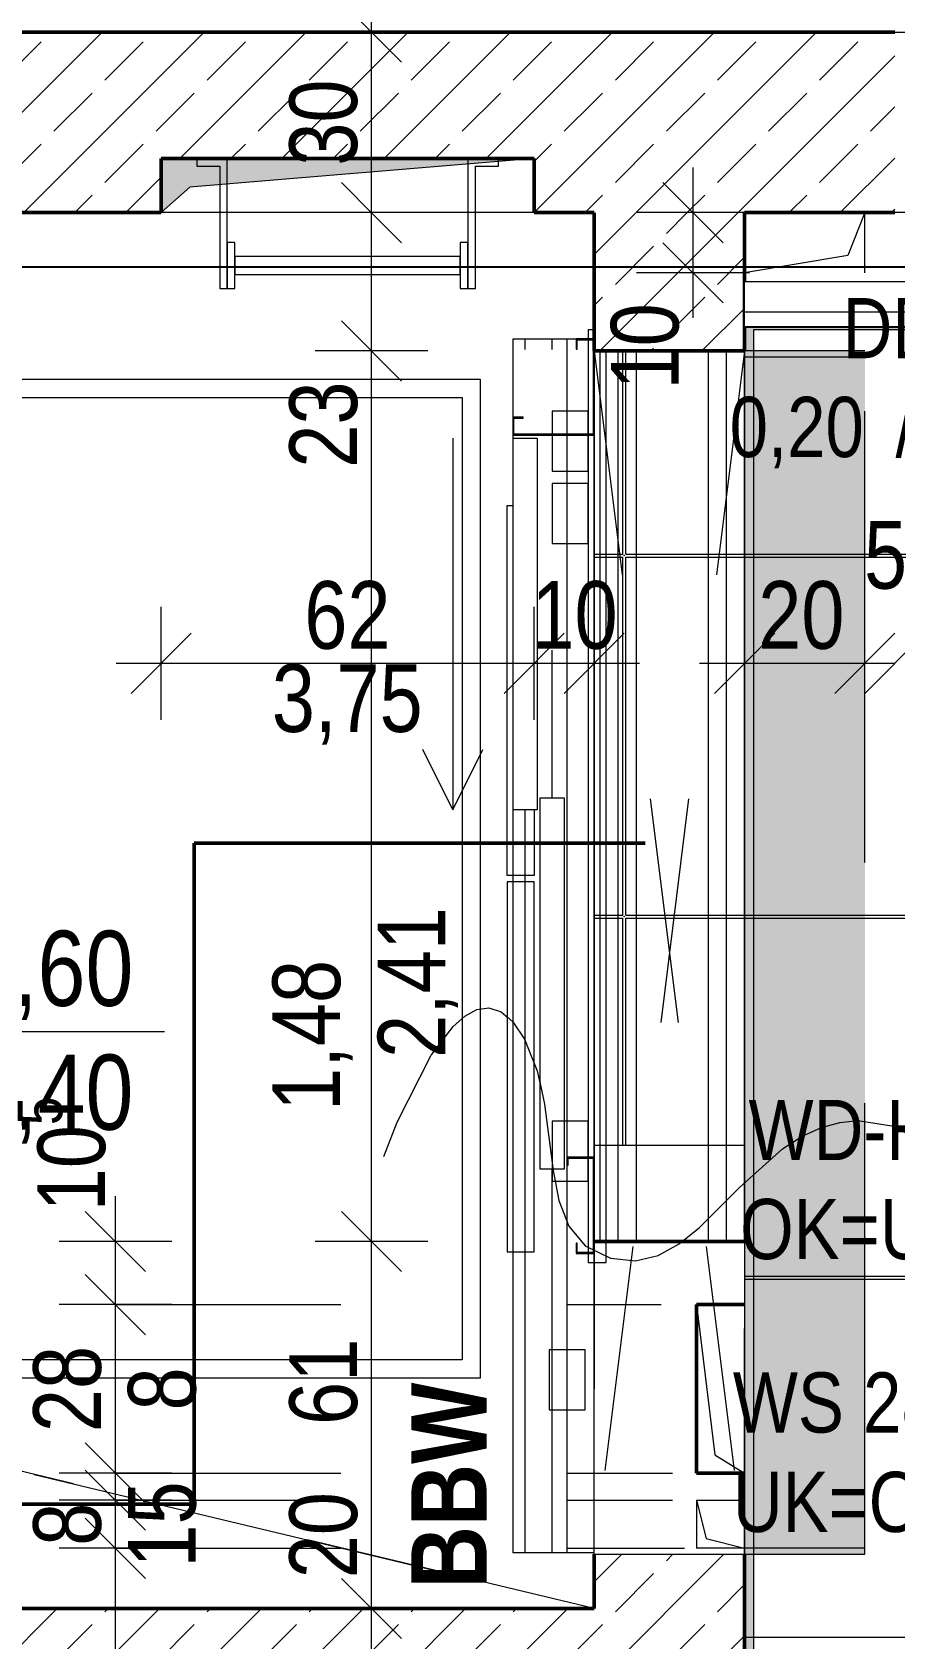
# Model space of a CAD drawing. Header units: centimetres. Extents: x 52.8 to 69.4, y 16.8 to 58.2.
# Drawn here: x 60.74 to 63.61, y 31.4 to 36.74 of the extents above; entities that cross this region are included whole.
import ezdxf
from ezdxf.xclip import XClip

# ---------------------------------------------------------------- set-up
doc = ezdxf.new("R2010")
doc.units = ezdxf.units.CM
doc.header["$MEASUREMENT"] = 0
doc.header["$XCLIPFRAME"] = 0
doc.set_wipeout_variables(frame=1)
for name, pattern in [('Achse', [50, 25, -12.5, 0, -12.5]), ('Strichlinie', [0.4, 0.3, -0.1]), ('Strichlinie kurz', [0.15, 0.075, -0.075]), ('Strichlinie_ eng', [0.23, 0.15, -0.08]), ('Strichpunktlinie', [0.670278, 0.352778, -0.176389, 0, -0.141111]), ('Wipeout_Contour', [100, 0, -100])]:
    doc.linetypes.add(name, pattern=pattern)
for name, color, linetype in [('-2._Grundriss 2.UG_7_Achsen 50.gfb', 7, 'Continuous'), ('-2._Grundriss 2.UG_7_Bemaßung 50 Höhen', 7, 'Continuous'), ('-2._Grundriss 2.UG_7_Bemaßung 50.gfb', 7, 'Continuous'), ('-2._Grundriss 2.UG_7_Bodenbelag.gfb', 7, 'Continuous'), ('-2._Grundriss 2.UG_7_Decken.gfb', 7, 'Continuous'), ('-2._Grundriss 2.UG_7_Durchbrüche.gfb', 7, 'Continuous'), ('-2._Grundriss 2.UG_7_Fassade.gfb', 7, 'Continuous'), ('-2._Grundriss 2.UG_7_Neubau_Wände massiv.gfb', 7, 'Continuous'), ('-2._Grundriss 2.UG_7_Schnittlinien_Details.gfb', 7, 'Continuous'), ('-2._Grundriss 2.UG_7_Stahlbau.gfb', 7, 'Continuous'), ('-2._Grundriss 2.UG_7_Text 1_50.gfb', 7, 'Continuous'), ('-2._Grundriss 2.UG_7_Treppen_ Rampen.gfb', 7, 'Continuous'), ('-2._Grundriss 2.UG_7_Unterdecken.gfb', 7, 'Continuous'), ('-2._Grundriss 2.UG_7_Wände innen TB.gfb', 7, 'Continuous'), ('-2._Grundriss 2.UG_7_Wände massiv.gfb', 7, 'Continuous')]:
    doc.layers.add(name, color=color, linetype=linetype)
doc.styles.add('ERSTELLTER_STIL_2', font='ARIALNB.TTF')
doc.styles.add('ERSTELLTER_STIL_3', font='')
doc.styles.get('ERSTELLTER_STIL_3').set_extended_font_data('Arial Narrow')
pattern_1 = [(45, (42.56998, 4.75838), (-0.1697056, 0.1697056), []), (45, (42.48513, 4.84323), (-0.1697056, 0.1697056), [0.18, -0.06])]

# ---------------------------------------------------------------- blocks, each defined once
blk = doc.blocks.new('*X304')
at = {"layer": '-2._Grundriss 2.UG_7_Bodenbelag.gfb', "color": 253, "linetype": 'Continuous', "lineweight": 18, "ltscale": 10, "true_color": 0x9f9f9f}
for p, q in [((62.705, 35.0034), (62.705, 35.8784)), ((62.715, 35.0034), (62.715, 35.8784)), ((62.61, 35.0034), (62.705, 35.0034)), ((62.61, 34.9934), (62.705, 34.9934)), ((62.705, 33.8034), (62.705, 34.9934)), ((62.715, 35.0034), (63.905, 35.0034)), ((62.715, 34.9934), (63.905, 34.9934)), ((62.715, 33.8034), (62.715, 34.9934)), ((62.61, 33.8034), (62.705, 33.8034)), ((62.61, 33.7934), (62.705, 33.7934)), ((62.705, 33.0384), (62.705, 33.7934)), ((62.715, 33.8034), (63.905, 33.8034)), ((62.715, 33.7934), (63.905, 33.7934)), ((62.715, 33.0384), (62.715, 33.7934)), ((63.11, 32.6034), (63.905, 32.6034)), ((63.11, 32.5934), (63.905, 32.5934)), ((63.11, 31.4034), (63.905, 31.4034))]:
    blk.add_line(p, q, dxfattribs=at)
for p in [(62.71, 34.9984), (62.71, 34.9984), (62.71, 34.9984), (62.71, 34.9984), (62.71, 33.7984), (62.71, 33.7984), (62.71, 33.7984), (62.71, 33.7984)]:
    blk.add_point(p, dxfattribs=at)
blk = doc.blocks.new('Zeichnung_8_7', base_point=(42.57, 4.7584))
at = {"layer": '-2._Grundriss 2.UG_7_Wände massiv.gfb', "linetype": 'Continuous', "lineweight": 0, "true_color": 0x000000}
h = blk.add_hatch(dxfattribs=at)
h.set_pattern_fill('GIPS_0007', color=18, style=0, pattern_type=2)
h.set_pattern_definition([(45, (42.56998, 4.75838), (-0.03535534, 0.03535534), [0, -0.05])])
h.paths.add_polyline_path([(63.11, 35.7584), (63.11, 24.4184), (68.31, 24.4184), (68.31, 35.7584)])
h.paths.add_polyline_path([(63.14, 35.7484), (68.28, 35.7484), (68.28, 24.4484), (63.14, 24.4484)], flags=0)
at = {"layer": '-2._Grundriss 2.UG_7_Bemaßung 50.gfb', "color": 7, "linetype": 'Continuous', "lineweight": 13, "ltscale": 10}
for p, q in [((62.057, 35.6784), (61.682, 35.6784)), ((62.61, 34.4527), (62.61, 34.8277)), ((63.11, 34.4527), (63.11, 34.8277)), ((63.51, 34.4527), (63.51, 34.8277)), ((62.71, 34.7402), (62.51, 34.5402)), ((63.21, 34.7402), (63.01, 34.5402)), ((63.41, 34.5402), (63.61, 34.7402)), ((63.7097, 34.7402), (63.5097, 34.5402)), ((62.61, 34.6402), (62.76, 34.6402)), ((62.96, 34.6402), (63.11, 34.6402)), ((63.11, 34.6402), (63.51, 34.6402)), ((63.51, 34.6402), (63.6097, 34.6402)), ((60.9178, 32.0484), (61.1178, 31.8484)), ((61.2053, 31.9484), (60.8303, 31.9484)), ((61.1178, 31.7584), (60.9178, 31.9584)), ((61.0178, 31.8584), (61.0178, 31.9484)), ((61.2053, 31.8584), (60.8303, 31.8584)), ((61.0178, 31.6984), (61.0178, 31.8584)), ((60.9178, 31.7984), (61.1178, 31.5984)), ((61.2053, 31.6984), (60.8303, 31.6984))]:
    blk.add_line(p, q, dxfattribs=at)
at = {"layer": '-2._Grundriss 2.UG_7_Bemaßung 50.gfb', "color": 7, "linetype": 'Strichlinie kurz', "lineweight": 13, "ltscale": 10}
for p, q in [((61.0178, 31.9484), (62.87, 31.9484)), ((61.0178, 31.8584), (62.87, 31.8584))]:
    blk.add_line(p, q, dxfattribs=at)
at = {"layer": '-2._Grundriss 2.UG_7_Bodenbelag.gfb', "color": 8, "linetype": 'Continuous', "lineweight": 13, "ltscale": 10, "flags": 128}
blk.add_lwpolyline([(63.11, 30.8424), (62.61, 30.8424), (62.61, 28.0024), (63.11, 28.0024), (63.11, 24.0184), (68.31, 24.0184), (68.31, 35.7584), (64.06, 35.7584), (64.06, 36.1384), (63.11, 36.1384), (63.11, 35.8784), (62.61, 35.8784), (62.61, 33.0384), (63.11, 33.0384)], close=True, dxfattribs=at)
at = {"layer": '-2._Grundriss 2.UG_7_Decken.gfb', "color": 7, "linetype": 'Strichlinie', "lineweight": 13, "ltscale": 10, "flags": 128}
blk.add_lwpolyline([(54.53, 36.7384), (69.07, 36.7384), (69.4002, 36.7384)], dxfattribs=at)
at = {"layer": '-2._Grundriss 2.UG_7_Durchbrüche.gfb', "color": 8, "linetype": 'Continuous', "lineweight": 13, "ltscale": 10, "flags": 128}
for points in [[(61.39, 35.8866), (61.4154, 35.8866), (61.4154, 36.039), (61.39, 36.039)], [(62.19, 36.039), (62.1646, 36.039), (62.1646, 35.8866), (62.19, 35.8866)], [(61.4154, 35.9928), (61.4154, 35.9328), (62.1646, 35.9328), (62.1646, 35.9928)]]:
    blk.add_lwpolyline(points, close=True, dxfattribs=at)
at = {"layer": '-2._Grundriss 2.UG_7_Fassade.gfb', "color": 7, "linetype": 'Continuous', "lineweight": 13, "ltscale": 10, "flags": 128}
blk.add_lwpolyline([(56.93, 36.7384), (63.6097, 36.7384)], dxfattribs=at)
at = {"layer": '-2._Grundriss 2.UG_7_Neubau_Wände massiv.gfb', "color": 7, "linetype": 'Strichlinie', "lineweight": 13, "ltscale": 10}
blk.add_line((62.47, 31.6834), (62.47, 35.7184), dxfattribs=at)
at = {"layer": '-2._Grundriss 2.UG_7_Neubau_Wände massiv.gfb', "color": 7, "linetype": 'Continuous', "lineweight": 13, "ltscale": 10}
for p, q in [((62.52, 31.6834), (62.52, 35.7184)), ((62.95, 32.5084), (63.0105, 32.0089)), ((63.0105, 32.0089), (63.11, 31.9484)), ((62.95, 31.8584), (62.9823, 31.7307)), ((62.95, 31.8584), (63.11, 31.8584))]:
    blk.add_line(p, q, dxfattribs=at)
at = {"layer": '-2._Grundriss 2.UG_7_Neubau_Wände massiv.gfb', "color": 7, "linetype": 'Continuous', "lineweight": 50, "ltscale": 10}
for p, q in [((62.95, 32.5084), (62.95, 31.9484)), ((62.95, 32.5084), (63.11, 32.5084)), ((63.11, 31.9484), (62.95, 31.9484))]:
    blk.add_line(p, q, dxfattribs=at)
at = {"layer": '-2._Grundriss 2.UG_7_Schnittlinien_Details.gfb', "color": 7, "linetype": 'Strichpunktlinie', "lineweight": 50, "ltscale": 10}
blk.add_line((59.7793, 31.8446), (61.2793, 31.8446), dxfattribs=at)
at = {"layer": '-2._Grundriss 2.UG_7_Stahlbau.gfb', "color": 153, "linetype": 'Continuous', "lineweight": 13, "ltscale": 10, "true_color": 0x6a8fe6}
for p, q in [((62.62, 35.7484), (62.59, 35.7484)), ((62.59, 35.7484), (62.59, 34.1984)), ((62.65, 35.7484), (62.62, 35.7484)), ((62.65, 34.1984), (62.65, 35.7484)), ((62.47, 35.2784), (62.53, 35.2784)), ((62.53, 35.2784), (62.59, 35.2784)), ((62.53, 35.2384), (62.47, 35.2384)), ((62.47, 35.2384), (62.47, 35.1384)), ((62.59, 35.2384), (62.53, 35.2384)), ((62.59, 35.1384), (62.59, 35.2384)), ((62.47, 35.1384), (62.47, 35.0384)), ((62.59, 35.0384), (62.59, 35.1384)), ((62.47, 35.0384), (62.53, 35.0384)), ((62.53, 35.0384), (62.59, 35.0384)), ((62.59, 34.1984), (62.59, 32.6484)), ((62.65, 32.6484), (62.65, 34.1984)), ((62.59, 32.6484), (62.62, 32.6484)), ((62.62, 32.6484), (62.65, 32.6484)), ((62.52, 32.3584), (62.46, 32.3584)), ((62.46, 32.3584), (62.46, 32.2584)), ((62.58, 32.3584), (62.52, 32.3584)), ((62.58, 32.2584), (62.58, 32.3584)), ((62.46, 32.2584), (62.46, 32.1584)), ((62.58, 32.1584), (62.58, 32.2584)), ((62.46, 32.1584), (62.52, 32.1584)), ((62.52, 32.1584), (62.58, 32.1584))]:
    blk.add_line(p, q, dxfattribs=at)
at = {"layer": '-2._Grundriss 2.UG_7_Stahlbau.gfb', "color": 7, "linetype": 'Continuous', "lineweight": 13, "ltscale": 10}
for p, q in [((62.63, 35.6784), (62.75, 35.6784)), ((62.63, 32.7184), (62.63, 35.6784)), ((62.75, 32.7184), (62.75, 35.6784)), ((62.99, 35.6784), (63.11, 35.6784)), ((62.99, 32.7184), (62.99, 35.6784)), ((63.11, 32.7184), (63.11, 35.6784)), ((62.63, 32.7184), (62.75, 32.7184)), ((62.99, 32.7184), (63.11, 32.7184))]:
    blk.add_line(p, q, dxfattribs=at)
at = {"layer": '-2._Grundriss 2.UG_7_Stahlbau.gfb', "color": 7, "linetype": 'Strichpunktlinie', "lineweight": 13, "ltscale": 10}
for p, q in [((62.69, 32.7184), (62.69, 35.6784)), ((63.05, 32.7184), (63.05, 35.6784))]:
    blk.add_line(p, q, dxfattribs=at)
at = {"layer": '-2._Grundriss 2.UG_7_Unterdecken.gfb', "color": 7, "linetype": 'Strichlinie_ eng', "lineweight": 13, "ltscale": 10}
blk.add_line((63.51, 31.6784), (63.51, 35.6784), dxfattribs=at)
at = {"layer": '-2._Grundriss 2.UG_7_Wände massiv.gfb', "color": 7, "linetype": 'Continuous', "lineweight": 13, "ltscale": 10, "flags": 128}
for points in [[(63.11, 35.7584), (63.11, 24.4184), (68.31, 24.4184), (68.31, 35.7584)], [(63.14, 35.7484), (63.14, 24.4484), (68.28, 24.4484), (68.28, 35.7484)]]:
    blk.add_lwpolyline(points, close=True, dxfattribs=at)
at = {"layer": '-2._Grundriss 2.UG_7_Decken.gfb', "color": 7, "linetype": 'Continuous', "lineweight": 13, "ltscale": 10}
blk.add_blockref('*X304', (0, 0), dxfattribs=at)
at = {"layer": '-2._Grundriss 2.UG_7_Bemaßung 50.gfb', "color": 7, "linetype": 'Continuous', "lineweight": 13, "char_height": 0.225, "attachment_point": 7, "style": 'ERSTELLTER_STIL_3'}
for s, insert, width in [('\\A1;5', (63.5071, 34.8852), 0.144), ('\\A1;20', (63.1554, 34.6852), 0.288002)]:
    blk.add_mtext(s, dxfattribs=dict(at, insert=insert, width=width))
at = {"layer": '-2._Grundriss 2.UG_7_Bemaßung 50.gfb', "color": 7, "linetype": 'Continuous', "lineweight": 13, "char_height": 0.225, "attachment_point": 7, "rotation": 90, "style": 'ERSTELLTER_STIL_3'}
for s, insert, width in [('\\A1;15', (61.2878, 31.6344), 0.288002), ('\\A1;8', (60.9728, 31.7064), 0.144), ('\\A1;20', (61.8245, 31.5984), 0.288002)]:
    blk.add_mtext(s, dxfattribs=dict(at, insert=insert, width=width))
at = {"layer": '-2._Grundriss 2.UG_7_Wände massiv.gfb', "color": 7, "linetype": 'Continuous', "lineweight": 13, "char_height": 0.2, "attachment_point": 4, "style": 'ERSTELLTER_STIL_3'}
for s, insert in [('\\A1;WD-HT 2,00/0,33', (63.1232, 33.0703)), ('\\A1;OK=UKRD+ -0,11', (63.095, 32.741))]:
    blk.add_mtext(s, dxfattribs=dict(at, insert=insert))
at = {"layer": '-2._Grundriss 2.UG_7_Wände massiv.gfb', "color": 7, "linetype": 'Continuous', "lineweight": 25, "char_height": 0.2, "attachment_point": 4, "style": 'ERSTELLTER_STIL_3'}
for s, insert in [('\\A1;WS 28/8/8', (63.0711, 32.1816)), ('\\A1;UK=OKF+ 211,5', (63.0711, 31.8339))]:
    blk.add_mtext(s, dxfattribs=dict(at, insert=insert))
at = {"color": 254, "linetype": 'Wipeout_Contour', "lineweight": 0, "ltscale": 275.658623}
blk.add_wipeout([(57.7106, 35.5843), (57.7106, 32.2643), (62.2306, 32.2643), (62.2306, 35.5843)], dxfattribs=at).dxf.layer = '-2._Grundriss 2.UG_7_Treppen_ Rampen.gfb'
at = {"color": 254, "linetype": 'Wipeout_Contour', "lineweight": 0, "ltscale": 282.80041}
blk.add_wipeout([(62.32, 33.9143), (62.32, 32.6843), (62.41, 32.6843), (62.41, 33.9143)], dxfattribs=at).dxf.layer = '-2._Grundriss 2.UG_7_Treppen_ Rampen.gfb'
at = {"layer": '-2._Grundriss 2.UG_7_Bemaßung 50 Höhen', "color": 7, "linetype": 'Continuous', "lineweight": 13, "ltscale": 10}
blk.add_line((59.3201, 33.4166), (61.1813, 33.4166), dxfattribs=at)
at = {"layer": '-2._Grundriss 2.UG_7_Bemaßung 50.gfb', "color": 7, "linetype": 'Continuous', "lineweight": 13, "ltscale": 10}
for p, q in [((61.7695, 35.7784), (61.9695, 35.5784)), ((61.8695, 32.7184), (61.8695, 35.6784)), ((61.17, 34.4527), (61.17, 34.8277)), ((61.27, 34.7402), (61.07, 34.5402)), ((61.02, 34.6402), (61.17, 34.6402)), ((61.0178, 32.7184), (61.0178, 32.8684)), ((61.1178, 32.6184), (60.9178, 32.8184)), ((61.7695, 32.8184), (61.9695, 32.6184)), ((61.2053, 32.7184), (60.8303, 32.7184)), ((61.0178, 32.5084), (61.0178, 32.7184)), ((62.057, 32.7184), (61.682, 32.7184)), ((60.9178, 32.6084), (61.1178, 32.4084)), ((61.2053, 32.5084), (60.8303, 32.5084)), ((61.0178, 31.9484), (61.0178, 32.5084))]:
    blk.add_line(p, q, dxfattribs=at)
at = {"layer": '-2._Grundriss 2.UG_7_Bemaßung 50.gfb', "color": 7, "linetype": 'Strichlinie kurz', "lineweight": 13, "ltscale": 10}
blk.add_line((61.0178, 32.5084), (62.8325, 32.5084), dxfattribs=at)
at = {"layer": '-2._Grundriss 2.UG_7_Neubau_Wände massiv.gfb', "color": 7, "linetype": 'Continuous', "lineweight": 13, "ltscale": 10}
for p, q in [((62.14, 35.3884), (62.14, 34.1534)), ((62.14, 34.1534), (62.04, 34.3534)), ((62.14, 34.1534), (62.24, 34.3534))]:
    blk.add_line(p, q, dxfattribs=at)
at = {"layer": '-2._Grundriss 2.UG_7_Schnittlinien_Details.gfb', "color": 7, "linetype": 'Strichpunktlinie', "lineweight": 50, "ltscale": 10}
blk.add_line((61.2793, 31.8446), (61.2793, 34.0422), dxfattribs=at)
at = {"layer": '-2._Grundriss 2.UG_7_Treppen_ Rampen.gfb', "color": 251, "linetype": 'Continuous', "lineweight": 18, "ltscale": 10, "true_color": 0x5f5f5f}
for p, q in [((57.7706, 35.5243), (62.1706, 35.5243)), ((62.1706, 35.5243), (62.1706, 32.3243)), ((62.1706, 32.3243), (57.7706, 32.3243))]:
    blk.add_line(p, q, dxfattribs=at)
at = {"layer": '-2._Grundriss 2.UG_7_Treppen_ Rampen.gfb', "color": 7, "linetype": 'Continuous', "lineweight": 13, "ltscale": 10, "flags": 128}
for points in [[(57.7106, 35.5843), (62.2306, 35.5843), (62.2306, 32.2643), (57.7106, 32.2643)], [(62.32, 33.9143), (62.32, 32.6843), (62.41, 32.6843), (62.41, 33.9143)]]:
    blk.add_lwpolyline(points, close=True, dxfattribs=at)
at = {"layer": '-2._Grundriss 2.UG_7_Bemaßung 50 Höhen', "color": 7, "linetype": 'Continuous', "lineweight": 13, "char_height": 0.25, "attachment_point": 1, "style": 'ERSTELLTER_STIL_3'}
for s, insert in [('\\A1;\\pt0,2;-8,60{\\H0.66x;\\S^  ;\\S^  ;\\S^  ;\\S^  ;\\S^  ;\\S^  ;\\S^  ;}', (60.4248, 33.7513)), ('\\A1;\\pt0,2;-9,40{\\H0.66x;\\S^  ;\\S^  ;\\S^  ;\\S^  ;\\S^  ;\\S^  ;\\S^  ;}', (60.4248, 33.3395))]:
    blk.add_mtext(s, dxfattribs=dict(at, insert=insert))
at = {"layer": '-2._Grundriss 2.UG_7_Bemaßung 50.gfb', "color": 7, "linetype": 'Continuous', "lineweight": 13, "char_height": 0.225, "attachment_point": 7, "rotation": 90, "style": 'ERSTELLTER_STIL_3'}
for s, insert, width in [('\\A1;23', (61.8245, 35.2904), 0.288002), ('\\A1;2,41', (62.157, 33.3282), 0.504002), ('\\A1;1,48', (61.807, 33.1525), 0.504002), ('\\A1;61', (61.8245, 32.1084), 0.288002), ('\\A1;28', (60.9728, 32.0844), 0.288002), ('\\A1;8', (61.2878, 32.1564), 0.144)]:
    blk.add_mtext(s, dxfattribs=dict(at, insert=insert, width=width))
at = {"layer": '-2._Grundriss 2.UG_7_Bemaßung 50.gfb', "color": 7, "linetype": 'Continuous', "lineweight": 13, "char_height": 0.225, "attachment_point": 7, "style": 'ERSTELLTER_STIL_3'}
for s, insert, width in [('\\A1;62', (61.646, 34.6852), 0.288002), ('\\A1;3,75', (61.538, 34.3702), 0.504002)]:
    blk.add_mtext(s, dxfattribs=dict(at, insert=insert, width=width))
at = {"layer": '-2._Grundriss 2.UG_7_Bemaßung 50.gfb', "color": 7, "linetype": 'Continuous', "lineweight": 13, "insert": (61.0494, 32.8184), "char_height": 0.225, "attachment_point": 7, "rotation": 90, "style": 'ERSTELLTER_STIL_3'}
blk.add_mtext('\\A1;10{\\H0.66x;\\S5^  ;}', dxfattribs=at)
at = {"layer": '-2._Grundriss 2.UG_7_Text 1_50.gfb', "color": 7, "linetype": 'Continuous', "lineweight": 13, "insert": (62.2521, 31.5654), "char_height": 0.25, "attachment_point": 7, "rotation": 90, "style": 'ERSTELLTER_STIL_2'}
blk.add_mtext('\\A1;BBW', dxfattribs=at)
at = {"color": 254, "linetype": 'Wipeout_Contour', "lineweight": 0, "ltscale": 285.189195}
blk.add_wipeout([(62.32, 33.9343), (62.41, 33.9343), (62.41, 35.1643), (62.32, 35.1643)], dxfattribs=at).dxf.layer = '-2._Grundriss 2.UG_7_Treppen_ Rampen.gfb'
at = {"layer": '-2._Grundriss 2.UG_7_Decken.gfb', "color": 7, "linetype": 'Strichlinie_ eng', "lineweight": 13, "ltscale": 10, "flags": 128}
blk.add_lwpolyline([(57.53, 36.1384), (57.53, 32.0984), (58.73, 32.0984), (58.73, 31.4984), (58.51, 31.4984), (58.51, 26.0584), (60.13, 26.0584), (60.13, 26.4584), (62.61, 26.4584), (62.61, 36.1384)], close=True, dxfattribs=at)
blk.add_lwpolyline([(69.4002, 36.1384), (62.61, 36.1384), (62.61, 31.0984), (62.61, 24.5184), (60.13, 24.5184), (60.13, 19.4584), (69.4002, 19.4584)], dxfattribs=at)
at = {"layer": '-2._Grundriss 2.UG_7_Neubau_Wände massiv.gfb', "color": 7, "linetype": 'Continuous', "lineweight": 13, "ltscale": 10}
blk.add_line((62.34, 31.6834), (62.34, 35.7184), dxfattribs=at)
at = {"layer": '-2._Grundriss 2.UG_7_Neubau_Wände massiv.gfb', "color": 7, "linetype": 'Strichlinie', "lineweight": 13, "ltscale": 10}
blk.add_line((62.38, 31.6834), (62.38, 35.7184), dxfattribs=at)
at = {"layer": '-2._Grundriss 2.UG_7_Treppen_ Rampen.gfb', "color": 7, "linetype": 'Continuous', "lineweight": 13, "ltscale": 10, "flags": 128}
blk.add_lwpolyline([(62.32, 33.9343), (62.32, 35.1643), (62.41, 35.1643), (62.41, 33.9343)], close=True, dxfattribs=at)
at = {"color": 254, "linetype": 'Wipeout_Contour', "lineweight": 0, "ltscale": 565.688542}
blk.add_wipeout([(57.53, 36.7384), (57.53, 36.1384), (61.17, 36.1384), (61.17, 36.3184), (62.41, 36.3184), (62.41, 36.1384), (62.61, 36.1384), (62.61, 36.7384)], dxfattribs=at).dxf.layer = '-2._Grundriss 2.UG_7_Neubau_Wände massiv.gfb'
at = {"color": 254, "linetype": 'Wipeout_Contour', "lineweight": 0, "ltscale": 270.954694}
blk.add_wipeout([(57.53, 31.0984), (62.61, 31.0984), (62.61, 31.4984), (57.53, 31.4984)], dxfattribs=at).dxf.layer = '-2._Grundriss 2.UG_7_Neubau_Wände massiv.gfb'
at = {"layer": '-2._Grundriss 2.UG_7_Neubau_Wände massiv.gfb', "linetype": 'Continuous', "lineweight": 0, "true_color": 0x000000}
h = blk.add_hatch(dxfattribs=at)
h.set_pattern_fill('BETON__STAHLBETON_0007', color=18, style=0, pattern_type=2)
h.set_pattern_definition(pattern_1)
h.paths.add_polyline_path([(57.53, 36.7384), (57.53, 36.1384), (61.17, 36.1384), (61.17, 36.3184), (62.41, 36.3184), (62.41, 36.1384), (62.61, 36.1384), (62.61, 36.7384)])
h = blk.add_hatch(dxfattribs=at)
h.set_pattern_fill('BETON__STAHLBETON_0007', color=18, style=0, pattern_type=2)
h.set_pattern_definition(pattern_1)
h.paths.add_polyline_path([(57.53, 31.0984), (62.61, 31.0984), (62.61, 31.4984), (57.53, 31.4984)])
at = {"layer": '-2._Grundriss 2.UG_7_Bemaßung 50.gfb', "color": 7, "linetype": 'Continuous', "lineweight": 13, "ltscale": 10}
for p, q in [((61.8695, 36.7384), (61.8695, 36.8884)), ((61.9695, 36.6384), (61.7695, 36.8384)), ((62.057, 36.7384), (61.682, 36.7384)), ((61.8695, 31.4984), (61.8695, 32.7184)), ((61.0178, 31.2104), (61.0178, 31.6984)), ((61.7695, 31.5984), (61.9695, 31.3984)), ((62.057, 31.4984), (61.682, 31.4984)), ((61.8695, 31.0984), (61.8695, 31.4984))]:
    blk.add_line(p, q, dxfattribs=at)
at = {"layer": '-2._Grundriss 2.UG_7_Neubau_Wände massiv.gfb', "color": 7, "linetype": 'Continuous', "lineweight": 50, "ltscale": 10, "flags": 128}
for points in [[(62.61, 36.7384), (57.53, 36.7384)], [(62.61, 31.4984), (57.53, 31.4984)]]:
    blk.add_lwpolyline(points, dxfattribs=at)
at = {"color": 254, "linetype": 'Wipeout_Contour', "lineweight": 0, "ltscale": 286.511195}
blk.add_wipeout([(62.41, 36.3184), (61.17, 36.3184), (61.17, 36.1384), (62.41, 36.1384)], dxfattribs=at).dxf.layer = '-2._Grundriss 2.UG_7_Neubau_Wände massiv.gfb'
at = {"color": 254, "linetype": 'Wipeout_Contour', "lineweight": 0, "ltscale": 560.231966}
blk.add_wipeout([(62.61, 30.8384), (63.11, 30.8384), (63.11, 31.0104), (63.07, 31.0104), (63.07, 31.2104), (63.11, 31.2104), (63.11, 31.6784), (62.61, 31.6784)], dxfattribs=at).dxf.layer = '-2._Grundriss 2.UG_7_Neubau_Wände massiv.gfb'
at = {"layer": '-2._Grundriss 2.UG_7_Neubau_Wände massiv.gfb', "linetype": 'Continuous', "lineweight": 13}
blk.add_hatch(color=8, dxfattribs=at).paths.add_polyline_path([(62.41, 36.3184), (61.17, 36.3184), (61.17, 36.1384), (61.2654, 36.2229)])
at = {"layer": '-2._Grundriss 2.UG_7_Neubau_Wände massiv.gfb', "linetype": 'Continuous', "lineweight": 0, "true_color": 0x000000}
h = blk.add_hatch(dxfattribs=at)
h.set_pattern_fill('BETON__STAHLBETON_0007', color=18, style=0, pattern_type=2)
h.set_pattern_definition(pattern_1)
h.paths.add_polyline_path([(62.61, 30.8384), (63.11, 30.8384), (63.11, 31.0104), (63.07, 31.0104), (63.07, 31.2104), (63.11, 31.2104), (63.11, 31.6784), (62.61, 31.6784)])
at = {"layer": '-2._Grundriss 2.UG_7_Bemaßung 50.gfb', "color": 7, "linetype": 'Continuous', "lineweight": 13, "ltscale": 10}
for p, q in [((61.8695, 36.1384), (61.8695, 36.7384)), ((61.7695, 36.2384), (61.9695, 36.0384)), ((62.057, 36.1384), (61.682, 36.1384)), ((61.8695, 35.6784), (61.8695, 36.1384))]:
    blk.add_line(p, q, dxfattribs=at)
at = {"layer": '-2._Grundriss 2.UG_7_Bemaßung 50.gfb', "color": 7, "linetype": 'Strichlinie kurz', "lineweight": 13, "ltscale": 10}
blk.add_line((61.0178, 31.6984), (62.91, 31.6984), dxfattribs=at)
at = {"layer": '-2._Grundriss 2.UG_7_Durchbrüche.gfb', "color": 8, "linetype": 'Continuous', "lineweight": 13, "ltscale": 10, "flags": 128}
for points in [[(61.2884, 36.3184), (61.2884, 36.293), (61.3646, 36.293), (61.3646, 35.8866), (61.39, 35.8866), (61.39, 36.3184)], [(62.19, 36.3184), (62.19, 35.8866), (62.2154, 35.8866), (62.2154, 36.293), (62.2916, 36.293), (62.2916, 36.3184)]]:
    blk.add_lwpolyline(points, close=True, dxfattribs=at)
at = {"layer": '-2._Grundriss 2.UG_7_Neubau_Wände massiv.gfb', "color": 7, "linetype": 'Continuous', "lineweight": 50, "ltscale": 10}
for p, q in [((61.17, 36.1384), (61.17, 36.3184)), ((62.41, 36.3184), (61.17, 36.3184)), ((62.41, 36.3184), (61.17, 36.3184)), ((61.17, 36.1384), (61.17, 36.3184)), ((62.41, 36.3184), (62.41, 36.1384)), ((62.41, 36.3184), (62.41, 36.1384))]:
    blk.add_line(p, q, dxfattribs=at)
at = {"layer": '-2._Grundriss 2.UG_7_Neubau_Wände massiv.gfb', "color": 7, "linetype": 'Continuous', "lineweight": 13, "ltscale": 10}
for p, q in [((62.41, 36.3184), (61.2654, 36.2229)), ((61.2654, 36.2229), (61.17, 36.1384)), ((62.41, 36.1384), (61.17, 36.1384)), ((62.95, 31.8584), (62.95, 31.6984)), ((62.9823, 31.7307), (63.11, 31.6984)), ((62.61, 31.6834), (62.34, 31.6834)), ((62.61, 31.6784), (63.11, 31.6784)), ((63.11, 31.6984), (62.95, 31.6984))]:
    blk.add_line(p, q, dxfattribs=at)
at = {"layer": '-2._Grundriss 2.UG_7_Neubau_Wände massiv.gfb', "color": 7, "linetype": 'Continuous', "lineweight": 50, "ltscale": 10, "flags": 128}
for points in [[(57.53, 36.1384), (61.17, 36.1384)], [(62.41, 36.1384), (62.61, 36.1384)], [(62.61, 31.6784), (62.61, 31.4984)], [(63.11, 31.2104), (63.11, 31.6784)]]:
    blk.add_lwpolyline(points, dxfattribs=at)
at = {"layer": '-2._Grundriss 2.UG_7_Unterdecken.gfb', "color": 7, "linetype": 'Strichlinie_ eng', "lineweight": 13, "ltscale": 10}
for p, q in [((63.51, 31.6984), (63.11, 31.6984)), ((63.11, 31.6784), (63.51, 31.6784))]:
    blk.add_line(p, q, dxfattribs=at)
at = {"layer": '-2._Grundriss 2.UG_7_Bemaßung 50.gfb', "color": 7, "linetype": 'Continuous', "lineweight": 13, "insert": (61.8245, 36.2944), "char_height": 0.225, "width": 0.288002, "attachment_point": 7, "rotation": 90, "style": 'ERSTELLTER_STIL_3'}
blk.add_mtext('\\A1;30', dxfattribs=at)
at = {"color": 254, "linetype": 'Wipeout_Contour', "lineweight": 0, "ltscale": 289.575889}
blk.add_wipeout([(62.61, 35.6784), (63.11, 35.6784), (63.11, 36.1384), (62.61, 36.1384)], dxfattribs=at).dxf.layer = '-2._Grundriss 2.UG_7_Neubau_Wände massiv.gfb'
at = {"layer": '-2._Grundriss 2.UG_7_Neubau_Wände massiv.gfb', "linetype": 'Continuous', "lineweight": 0, "true_color": 0x000000}
h = blk.add_hatch(dxfattribs=at)
h.set_pattern_fill('BETON__STAHLBETON_0007', color=18, style=0, pattern_type=2)
h.set_pattern_definition(pattern_1)
h.paths.add_polyline_path([(62.61, 35.6784), (63.11, 35.6784), (63.11, 36.1384), (62.61, 36.1384)])
at = {"layer": '-2._Grundriss 2.UG_7_Unterdecken.gfb', "linetype": 'Continuous', "lineweight": 0, "true_color": 0x0c0c0c}
blk.add_hatch(color=28, dxfattribs=at).paths.add_polyline_path([(63.51, 31.6784), (63.51, 35.6784), (63.11, 35.6784), (63.11, 31.6784)])
at = {"layer": '-2._Grundriss 2.UG_7_Achsen 50.gfb', "color": 7, "linetype": 'Achse', "lineweight": 25, "ltscale": 10}
blk.add_line((54.53, 35.9584), (69.4002, 35.9584), dxfattribs=at)
at = {"layer": '-2._Grundriss 2.UG_7_Bemaßung 50.gfb', "color": 7, "linetype": 'Continuous', "lineweight": 13, "ltscale": 10}
for p, q in [((63.0385, 35.8384), (62.8385, 36.0384)), ((63.126, 35.9384), (62.751, 35.9384)), ((62.9385, 35.7884), (62.9385, 35.9384))]:
    blk.add_line(p, q, dxfattribs=at)
at = {"layer": '-2._Grundriss 2.UG_7_Decken.gfb', "color": 7, "linetype": 'Strichlinie kurz', "lineweight": 13, "ltscale": 10}
blk.add_line((63.4528, 35.9955), (63.11, 35.9384), dxfattribs=at)
at = {"layer": '-2._Grundriss 2.UG_7_Neubau_Wände massiv.gfb', "color": 7, "linetype": 'Continuous', "lineweight": 13, "ltscale": 10}
for p, q in [((62.34, 35.7184), (62.61, 35.7184)), ((62.61, 31.6834), (62.61, 35.7184)), ((62.61, 35.6784), (63.11, 35.6784))]:
    blk.add_line(p, q, dxfattribs=at)
at = {"layer": '-2._Grundriss 2.UG_7_Neubau_Wände massiv.gfb', "color": 7, "linetype": 'Strichlinie kurz', "lineweight": 13, "ltscale": 10}
for p, q in [((62.61, 35.6784), (63.11, 31.6784)), ((63.11, 35.6784), (62.61, 31.6784)), ((62.61, 31.6784), (62.61, 35.6784)), ((63.11, 31.6784), (63.11, 35.6784))]:
    blk.add_line(p, q, dxfattribs=at)
at = {"layer": '-2._Grundriss 2.UG_7_Neubau_Wände massiv.gfb', "color": 7, "linetype": 'Continuous', "lineweight": 50, "ltscale": 10, "flags": 128}
for points in [[(62.61, 36.1384), (62.61, 35.6784)], [(63.11, 35.6784), (63.11, 36.1384)]]:
    blk.add_lwpolyline(points, dxfattribs=at)
at = {"layer": '-2._Grundriss 2.UG_7_Unterdecken.gfb', "color": 7, "linetype": 'Strichlinie_ eng', "lineweight": 13, "ltscale": 10}
for p, q in [((63.51, 35.6784), (63.11, 35.6784)), ((63.11, 35.6784), (63.11, 31.6784)), ((63.51, 35.6584), (63.11, 35.6584))]:
    blk.add_line(p, q, dxfattribs=at)
at = {"layer": '-2._Grundriss 2.UG_7_Bemaßung 50.gfb', "color": 7, "linetype": 'Continuous', "lineweight": 13, "insert": (62.8935, 35.5504), "char_height": 0.225, "width": 0.288002, "attachment_point": 7, "rotation": 90, "style": 'ERSTELLTER_STIL_3'}
blk.add_mtext('\\A1;10', dxfattribs=at)
at = {"color": 254, "linetype": 'Wipeout_Contour', "lineweight": 0, "ltscale": 291.496544}
blk.add_wipeout([(62.61, 36.1384), (63.6097, 36.1384), (63.6097, 36.7384), (62.61, 36.7384)], dxfattribs=at).dxf.layer = '-2._Grundriss 2.UG_7_Neubau_Wände massiv.gfb'
at = {"color": 254, "linetype": 'Wipeout_Contour', "lineweight": 0, "ltscale": 1005.871128}
blk.add_wipeout([(62.61, 35.7184), (62.55, 35.7184), (62.55, 35.6844), (62.553, 35.6844), (62.553, 35.7154), (62.607, 35.7154), (62.607, 35.4014), (62.343, 35.4014), (62.343, 35.4554), (62.374, 35.4554), (62.374, 35.4584), (62.34, 35.4584), (62.34, 35.3984), (62.61, 35.3984)], dxfattribs=at).dxf.layer = '-2._Grundriss 2.UG_7_Neubau_Wände massiv.gfb'
at = {"color": 254, "linetype": 'Wipeout_Contour', "lineweight": 0, "ltscale": 848.442029}
blk.add_wipeout([(62.61, 32.9984), (62.52, 32.9984), (62.52, 32.9714), (62.523, 32.9714), (62.523, 32.9954), (62.607, 32.9954), (62.607, 32.6814), (62.553, 32.6814), (62.553, 32.7124), (62.55, 32.7124), (62.55, 32.6784), (62.61, 32.6784)], dxfattribs=at).dxf.layer = '-2._Grundriss 2.UG_7_Neubau_Wände massiv.gfb'
at = {"color": 254, "linetype": 'Wipeout_Contour', "lineweight": 0, "ltscale": 292.112874}
blk.add_wipeout([(64.21, 35.8084), (63.11, 35.8084), (63.11, 35.7584), (64.21, 35.7584)], dxfattribs=at).dxf.layer = '-2._Grundriss 2.UG_7_Wände innen TB.gfb'
at = {"layer": '-2._Grundriss 2.UG_7_Neubau_Wände massiv.gfb', "linetype": 'Continuous', "lineweight": 0, "true_color": 0x000000}
h = blk.add_hatch(dxfattribs=at)
h.set_pattern_fill('BETON__STAHLBETON_0007', color=18, style=0, pattern_type=2)
h.set_pattern_definition(pattern_1)
h.paths.add_polyline_path([(62.61, 36.1384), (63.6097, 36.1384), (63.6097, 36.7384), (62.61, 36.7384)])
at = {"layer": '-2._Grundriss 2.UG_7_Bemaßung 50.gfb', "color": 7, "linetype": 'Continuous', "lineweight": 13, "ltscale": 10}
for p, q in [((62.9385, 36.1384), (62.9385, 36.2884)), ((62.8385, 36.2384), (63.0385, 36.0384)), ((63.126, 36.1384), (62.751, 36.1384)), ((62.9385, 35.9384), (62.9385, 36.1384))]:
    blk.add_line(p, q, dxfattribs=at)
at = {"layer": '-2._Grundriss 2.UG_7_Decken.gfb', "color": 7, "linetype": 'Strichlinie kurz', "lineweight": 13, "ltscale": 10}
blk.add_line((63.51, 36.1384), (63.4528, 35.9955), dxfattribs=at)
at = {"layer": '-2._Grundriss 2.UG_7_Decken.gfb', "color": 7, "linetype": 'Strichlinie kurz', "lineweight": 13, "ltscale": 10, "flags": 128}
blk.add_lwpolyline([(63.51, 35.9384), (63.51, 36.1384), (63.11, 36.1384), (63.11, 35.9384)], close=True, dxfattribs=at)
at = {"layer": '-2._Grundriss 2.UG_7_Neubau_Wände massiv.gfb', "color": 7, "linetype": 'Continuous', "lineweight": 13, "ltscale": 10}
for p, q in [((62.61, 35.7184), (62.55, 35.7184)), ((62.55, 35.7184), (62.55, 35.6844)), ((62.55, 35.6844), (62.553, 35.6844)), ((62.553, 35.6844), (62.553, 35.7154)), ((62.553, 35.7154), (62.607, 35.7154)), ((62.607, 35.7154), (62.607, 35.4014)), ((62.61, 35.3984), (62.61, 35.7184)), ((62.374, 35.4584), (62.34, 35.4584)), ((62.343, 35.4554), (62.374, 35.4554)), ((62.374, 35.4554), (62.374, 35.4584)), ((62.607, 32.9954), (62.607, 32.6814)), ((62.61, 32.6784), (62.61, 32.9984)), ((62.553, 32.7124), (62.55, 32.7124)), ((62.55, 32.7124), (62.55, 32.6784)), ((62.553, 32.6814), (62.553, 32.7124)), ((62.55, 32.6784), (62.61, 32.6784)), ((62.607, 32.6814), (62.553, 32.6814))]:
    blk.add_line(p, q, dxfattribs=at)
at = {"layer": '-2._Grundriss 2.UG_7_Neubau_Wände massiv.gfb', "color": 7, "linetype": 'Continuous', "lineweight": 50, "ltscale": 10}
for p, q in [((62.61, 35.6784), (63.11, 35.6784)), ((62.61, 32.7184), (63.11, 32.7184))]:
    blk.add_line(p, q, dxfattribs=at)
at = {"layer": '-2._Grundriss 2.UG_7_Neubau_Wände massiv.gfb', "color": 7, "linetype": 'Continuous', "lineweight": 50, "ltscale": 10, "flags": 128}
for points in [[(63.6097, 36.7384), (62.61, 36.7384)], [(63.11, 36.1384), (63.6097, 36.1384)]]:
    blk.add_lwpolyline(points, dxfattribs=at)
at = {"layer": '-2._Grundriss 2.UG_7_Stahlbau.gfb', "color": 153, "linetype": 'Continuous', "lineweight": 13, "ltscale": 10, "true_color": 0x6a8fe6}
for p, q in [((62.53, 35.4784), (62.47, 35.4784)), ((62.47, 35.4784), (62.47, 35.3784)), ((62.59, 35.4784), (62.53, 35.4784)), ((62.59, 35.3784), (62.59, 35.4784)), ((62.47, 35.3784), (62.47, 35.2784)), ((62.59, 35.2784), (62.59, 35.3784)), ((62.59, 33.0184), (62.59, 33.1184)), ((62.59, 32.9184), (62.59, 33.0184)), ((62.47, 32.9184), (62.53, 32.9184)), ((62.53, 32.9184), (62.59, 32.9184))]:
    blk.add_line(p, q, dxfattribs=at)
at = {"layer": '-2._Grundriss 2.UG_7_Wände innen TB.gfb', "color": 7, "linetype": 'Continuous', "lineweight": 25, "ltscale": 10, "flags": 128}
blk.add_lwpolyline([(63.11, 35.7584), (64.21, 35.7584)], dxfattribs=at)
at = {"color": 254, "linetype": 'Wipeout_Contour', "lineweight": 0, "ltscale": 285.672192}
blk.add_wipeout([(62.42, 34.1534), (62.42, 35.3884), (62.34, 35.3884), (62.34, 34.1534)], dxfattribs=at).dxf.layer = '-2._Grundriss 2.UG_7_Neubau_Wände massiv.gfb'
at = {"color": 254, "linetype": 'Wipeout_Contour', "lineweight": 0, "ltscale": 292.259734}
blk.add_wipeout([(63.11, 35.9084), (63.11, 35.8084), (64.21, 35.8084), (64.21, 35.9084)], dxfattribs=at).dxf.layer = '-2._Grundriss 2.UG_7_Wände innen TB.gfb'
at = {"layer": '-2._Grundriss 2.UG_7_Bemaßung 50.gfb', "color": 7, "linetype": 'Continuous', "lineweight": 13, "ltscale": 10}
for p, q in [((62.41, 34.4527), (62.41, 34.8277)), ((62.31, 34.5402), (62.51, 34.7402)), ((61.17, 34.6402), (62.41, 34.6402)), ((62.41, 34.6402), (62.61, 34.6402))]:
    blk.add_line(p, q, dxfattribs=at)
at = {"layer": '-2._Grundriss 2.UG_7_Neubau_Wände massiv.gfb', "color": 7, "linetype": 'Continuous', "lineweight": 13, "ltscale": 10}
for p, q in [((62.34, 35.4584), (62.34, 35.3984)), ((62.343, 35.4014), (62.343, 35.4554)), ((62.34, 35.3984), (62.61, 35.3984)), ((62.34, 34.1534), (62.34, 35.3884)), ((62.34, 35.3884), (62.42, 35.3884)), ((62.607, 35.4014), (62.343, 35.4014))]:
    blk.add_line(p, q, dxfattribs=at)
at = {"layer": '-2._Grundriss 2.UG_7_Wände innen TB.gfb', "color": 7, "linetype": 'Continuous', "lineweight": 13, "ltscale": 10}
blk.add_line((63.11, 35.8084), (64.21, 35.8084), dxfattribs=at)
at = {"layer": '-2._Grundriss 2.UG_7_Wände innen TB.gfb', "color": 8, "linetype": 'Continuous', "lineweight": 13, "ltscale": 10, "flags": 128}
for points in [[(64.21, 35.9084), (63.11, 35.9084)], [(63.11, 35.8084), (63.11, 35.9084)]]:
    blk.add_lwpolyline(points, dxfattribs=at)
at = {"layer": '-2._Grundriss 2.UG_7_Wände innen TB.gfb', "color": 7, "linetype": 'Continuous', "lineweight": 13, "ltscale": 10, "flags": 128}
blk.add_lwpolyline([(63.11, 35.7584), (63.11, 35.8084)], dxfattribs=at)
at = {"layer": '-2._Grundriss 2.UG_7_Bemaßung 50.gfb', "color": 7, "linetype": 'Continuous', "lineweight": 13, "insert": (62.4012, 34.6852), "char_height": 0.225, "width": 0.288002, "attachment_point": 7, "style": 'ERSTELLTER_STIL_3'}
blk.add_mtext('\\A1;10', dxfattribs=at)
at = {"layer": '-2._Grundriss 2.UG_7_Decken.gfb', "color": 7, "linetype": 'Continuous', "lineweight": 13, "insert": (63.6012, 35.2675), "char_height": 0.2, "attachment_point": 8, "line_spacing_factor": 0.985499, "style": 'ERSTELLTER_STIL_3'}
blk.add_mtext('\\A1;\\pt0;DD\\P 0,20{\\H0.66x;\\S^  ;} /0,10{\\H0.66x;\\S^  ;\\S^  ;}', dxfattribs=at)
at = {"color": 254, "linetype": 'Wipeout_Contour', "lineweight": 0, "ltscale": 283.693075}
blk.add_wipeout([(62.51, 32.9584), (62.51, 34.1934), (62.43, 34.1934), (62.43, 32.9584)], dxfattribs=at).dxf.layer = '-2._Grundriss 2.UG_7_Neubau_Wände massiv.gfb'
at = {"layer": '-2._Grundriss 2.UG_7_Decken.gfb', "color": 7, "linetype": 'Strichlinie_ eng', "lineweight": 13, "ltscale": 10, "flags": 128}
for points in [[(58.5108, 32.4792), (62.61, 31.4984), (62.61, 36.1384), (57.53, 36.1384)], [(57.53, 36.1384), (57.53, 31.4984), (62.61, 31.4984), (58.5108, 32.4792)]]:
    blk.add_lwpolyline(points, close=True, dxfattribs=at)
at = {"layer": '-2._Grundriss 2.UG_7_Durchbrüche.gfb', "color": 251, "linetype": 'Continuous', "lineweight": 18, "ltscale": 10, "true_color": 0x5f5f5f, "flags": 128}
blk.add_lwpolyline([(61.9102, 33.0002), (61.9548, 33.1143), (62.0683, 33.3371), (62.1411, 33.433), (62.1799, 33.4674), (62.2197, 33.4889), (62.2598, 33.4947), (62.3, 33.4821), (62.3396, 33.4482), (62.3782, 33.3903), (62.4203, 33.2856), (62.4449, 33.1745), (62.473, 32.9538), (62.4922, 32.8544), (62.5252, 32.7693), (62.58, 32.7035), (62.6643, 32.6622), (62.7468, 32.6538), (62.8223, 32.6718), (62.8928, 32.7106), (62.9601, 32.7647), (63.093, 32.8974), (63.2363, 33.0262), (63.3018, 33.068), (63.3654, 33.097), (63.4269, 33.114), (63.4864, 33.1199), (63.5992, 33.1024), (63.7031, 33.0517)], dxfattribs=at)
at = {"layer": '-2._Grundriss 2.UG_7_Neubau_Wände massiv.gfb', "color": 7, "linetype": 'Continuous', "lineweight": 13, "ltscale": 10}
for p, q in [((62.42, 35.3884), (62.42, 34.1534)), ((62.43, 32.9584), (62.43, 34.1934)), ((62.43, 34.1934), (62.51, 34.1934)), ((62.51, 34.1934), (62.51, 32.9584)), ((62.42, 34.1534), (62.34, 34.1534)), ((62.51, 32.9584), (62.43, 32.9584)), ((62.61, 32.9984), (62.52, 32.9984)), ((62.52, 32.9984), (62.52, 32.9714)), ((62.52, 32.9714), (62.523, 32.9714)), ((62.523, 32.9714), (62.523, 32.9954)), ((62.523, 32.9954), (62.607, 32.9954))]:
    blk.add_line(p, q, dxfattribs=at)
at = {"layer": '-2._Grundriss 2.UG_7_Schnittlinien_Details.gfb', "color": 7, "linetype": 'Strichpunktlinie', "lineweight": 50, "ltscale": 10}
blk.add_line((61.2793, 34.0422), (62.7793, 34.0422), dxfattribs=at)
at = {"layer": '-2._Grundriss 2.UG_7_Stahlbau.gfb', "color": 153, "linetype": 'Continuous', "lineweight": 13, "ltscale": 10, "true_color": 0x6a8fe6}
for p, q in [((62.53, 33.1184), (62.47, 33.1184)), ((62.47, 33.1184), (62.47, 33.0184)), ((62.59, 33.1184), (62.53, 33.1184)), ((62.47, 33.0184), (62.47, 32.9184))]:
    blk.add_line(p, q, dxfattribs=at)

msp = doc.modelspace()

# ---------------------------------------------------------------- block references
at = {"color": 7, "linetype": 'Continuous', "lineweight": 13, "ltscale": 10}
ref = msp.add_blockref('Zeichnung_8_7', (42.57, 4.7584), dxfattribs=at)
XClip(ref).set_block_clipping_path([(54.5300182444, 16.794228408), (69.4001759032, 38.3115296116)])

doc.saveas('drawing.dxf')
